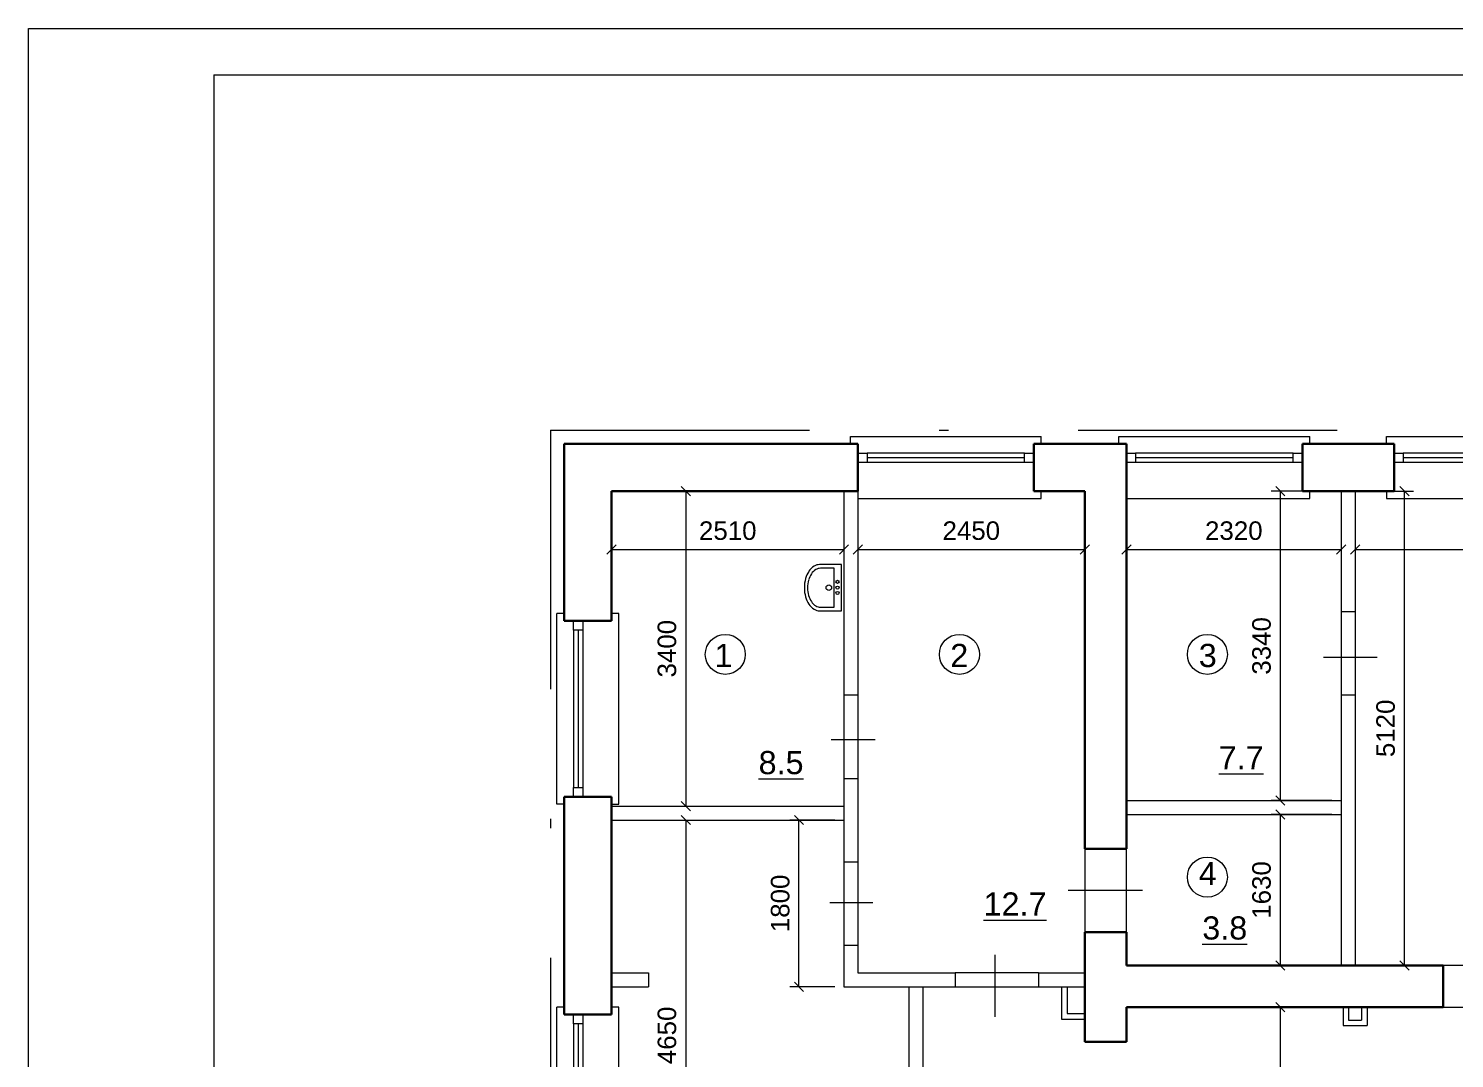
# Model space of a CAD drawing. Header units: metres. Extents: x 14591 to 15202, y 5442 to 5571.
# Drawn here: x 14679.55 to 14694.95, y 5496.68 to 5507.8 of the extents above; entities that cross this region are included whole.
import ezdxf
from ezdxf.enums import TextEntityAlignment as Align

# ---------------------------------------------------------------- set-up
doc = ezdxf.new("R2010")
doc.units = ezdxf.units.M
doc.header["$MEASUREMENT"] = 0
doc.linetypes.add('DGN Style 4', pattern=[5.601258, 2.79888, -1.39944, 0.003499, -1.39944])
doc.layers.get('Defpoints').update_dxf_attribs({"lineweight": 0})
for name, color, linetype, lineweight in [('Level 44', 7, 'Continuous', 0), ('Level 50', 7, 'Continuous', 0), ('Level 63', 7, 'Continuous', 0), ('Стены', 7, 'Continuous', 13)]:
    doc.layers.add(name, color=color, linetype=linetype, lineweight=lineweight)
doc.styles.add('Style-Arial', font='arial.ttf')
doc.styles.add('Style-txt', font='txt.shx')
doc.dimstyles.new('100', dxfattribs={"dimtxt": 0.25, "dimasz": 0.1875, "dimexe": 0.125, "dimexo": 0.125, "dimgap": 0.0625, "dimtad": 1, "dimdec": 0, "dimlfac": 1000, "dimzin": 11, "dimdsep": 46, "dimtxsty": 'Style-txt', "dimblk": 'OBLIQUE', "dimcen": 0.09, "dimadec": 0, "dimazin": 3, "dimtfac": 1, "dimtdec": 0, "dimtmove": 0, "dimatfit": 3, "dimldrblk": 'TerminatorOpen', "dimfxl": 1, "dimfrac": 2, "dimtzin": 11, "dimlwd": 0, "dimlwe": 0, "dimarcsym": 0})

# ---------------------------------------------------------------- blocks, each defined once
blk = doc.blocks.new('*U50')
at = {"layer": 'Стены', "color": 7, "linetype": 'Continuous', "lineweight": 0}
for p, q in [((-1.03, 0.335), (1.03, 0.335)), ((-1.03, 0.255), (-1.03, 0.335)), ((1.03, 0.255), (1.03, 0.335)), ((0.85, 0.155), (-0.85, 0.155)), ((0.85, 0.105), (-0.85, 0.105)), ((0.85, 0.055), (-0.85, 0.055)), ((1.03, -0.335), (1.03, -0.255)), ((-0.95, -0.335), (1.03, -0.335))]:
    blk.add_line(p, q, dxfattribs=at)
at = {"layer": 'Стены', "color": 7, "linetype": 'Continuous', "lineweight": 30}
for p, q in [((-0.95, -0.255), (-0.95, 0.255)), ((0.95, -0.255), (0.95, 0.255))]:
    blk.add_line(p, q, dxfattribs=at)
at = {"layer": 'Стены', "color": 7, "linetype": 'Continuous', "lineweight": 13, "flags": 128}
for points in [[(-0.95, 0.155), (-0.85, 0.155), (-0.85, 0.055), (-0.95, 0.055), (-0.95, 0.155)], [(0.85, 0.155), (0.95, 0.155), (0.95, 0.055), (0.85, 0.055), (0.85, 0.155)]]:
    blk.add_lwpolyline(points, close=True, dxfattribs=at)
blk = doc.blocks.new('_Oblique')
at = {"color": 0, "linetype": 'ByBlock', "lineweight": -2}
blk.add_line((0.5, 0.5), (-0.5, -0.5), dxfattribs=at)
blk = doc.blocks.new('*D51')
at = {"color": 7, "linetype": 'Continuous', "lineweight": 0, "transparency": 16777216}
for p, q in [((14685.946, 5502.803), (14686.747, 5502.803)), ((14685.946, 5499.403), (14686.747, 5499.403))]:
    blk.add_line(p, q, dxfattribs=at)
at = {"color": 0, "linetype": 'Continuous', "lineweight": 0, "transparency": 16777216}
blk.add_line((14686.647, 5502.803), (14686.647, 5499.403), dxfattribs=at)
at = {"layer": 'Defpoints', "color": 0, "linetype": 'Continuous', "lineweight": 40, "transparency": 16777216}
for p in [(14685.846, 5502.803), (14685.846, 5499.403), (14686.647, 5499.403)]:
    blk.add_point(p, dxfattribs=at)
at = {"color": 0, "linetype": 'Continuous', "lineweight": 0, "transparency": 16777216, "xscale": 0.1, "yscale": 0.1, "zscale": 0.1}
for p, rotation in [((14686.647, 5502.803), 90), ((14686.647, 5499.403), 270)]:
    blk.add_blockref('_Oblique', p, dxfattribs=dict(at, rotation=rotation))
at = {"color": 0, "linetype": 'Continuous', "lineweight": 0, "transparency": 16777216, "insert": (14686.445, 5501.103), "char_height": 0.2, "attachment_point": 5, "rotation": 90, "style": 'Style-Arial'}
blk.add_mtext('3400', dxfattribs=at)
blk = doc.blocks.new('TerminatorOpen')
at = {"color": 0, "linetype": 'ByBlock', "lineweight": -2}
for q in [(-1, 0.5), (-1, 0), (-1, -0.5)]:
    blk.add_line((0, 0), q, dxfattribs=at)
blk = doc.blocks.new('*D52')
at = {"color": 7, "linetype": 'Continuous', "lineweight": 0, "transparency": 16777216}
for p, q in [((14685.846, 5502.703), (14685.846, 5502.074)), ((14688.356, 5502.703), (14688.356, 5502.074))]:
    blk.add_line(p, q, dxfattribs=at)
at = {"color": 0, "linetype": 'Continuous', "lineweight": 0, "transparency": 16777216}
blk.add_line((14685.846, 5502.174), (14688.356, 5502.174), dxfattribs=at)
at = {"layer": 'Defpoints', "color": 0, "linetype": 'Continuous', "lineweight": 40, "transparency": 16777216}
for p in [(14685.846, 5502.803), (14688.356, 5502.803), (14688.356, 5502.174)]:
    blk.add_point(p, dxfattribs=at)
at = {"color": 0, "linetype": 'Continuous', "lineweight": 0, "transparency": 16777216, "xscale": 0.1, "yscale": 0.1, "zscale": 0.1, "rotation": 180}
blk.add_blockref('_Oblique', (14685.846, 5502.174), dxfattribs=at)
at = {"color": 0, "linetype": 'Continuous', "lineweight": 0, "transparency": 16777216, "xscale": 0.1, "yscale": 0.1, "zscale": 0.1}
blk.add_blockref('_Oblique', (14688.356, 5502.174), dxfattribs=at)
at = {"color": 0, "linetype": 'Continuous', "lineweight": 0, "transparency": 16777216, "insert": (14687.101, 5502.376), "char_height": 0.2, "attachment_point": 5, "style": 'Style-Arial'}
blk.add_mtext('2510', dxfattribs=at)
blk = doc.blocks.new('*D53')
at = {"color": 7, "linetype": 'Continuous', "lineweight": 0, "transparency": 16777216}
for p, q in [((14688.506, 5502.703), (14688.506, 5502.074)), ((14690.956, 5502.703), (14690.956, 5502.074))]:
    blk.add_line(p, q, dxfattribs=at)
at = {"color": 0, "linetype": 'Continuous', "lineweight": 0, "transparency": 16777216}
blk.add_line((14688.506, 5502.174), (14690.956, 5502.174), dxfattribs=at)
at = {"layer": 'Defpoints', "color": 0, "linetype": 'Continuous', "lineweight": 40, "transparency": 16777216}
for p in [(14688.506, 5502.803), (14690.956, 5502.803), (14690.956, 5502.174)]:
    blk.add_point(p, dxfattribs=at)
at = {"color": 0, "linetype": 'Continuous', "lineweight": 0, "transparency": 16777216, "xscale": 0.1, "yscale": 0.1, "zscale": 0.1, "rotation": 180}
blk.add_blockref('_Oblique', (14688.506, 5502.174), dxfattribs=at)
at = {"color": 0, "linetype": 'Continuous', "lineweight": 0, "transparency": 16777216, "xscale": 0.1, "yscale": 0.1, "zscale": 0.1}
blk.add_blockref('_Oblique', (14690.956, 5502.174), dxfattribs=at)
at = {"color": 0, "linetype": 'Continuous', "lineweight": 0, "transparency": 16777216, "insert": (14689.731, 5502.376), "char_height": 0.2, "attachment_point": 5, "style": 'Style-Arial'}
blk.add_mtext('2450', dxfattribs=at)
blk = doc.blocks.new('*U54')
at = {"layer": 'Стены', "color": 7, "linetype": 'Continuous', "lineweight": 0}
for p, q in [((-0.335, -1.03), (-0.335, 1.03)), ((-0.255, 1.03), (-0.335, 1.03)), ((0.335, 1.03), (0.255, 1.03)), ((0.335, -1.03), (0.335, 1.03)), ((-0.155, 0.85), (-0.155, -0.85)), ((-0.105, 0.85), (-0.105, -0.85)), ((-0.055, 0.85), (-0.055, -0.85)), ((-0.255, -1.03), (-0.335, -1.03)), ((0.255, -1.03), (0.335, -1.03))]:
    blk.add_line(p, q, dxfattribs=at)
at = {"layer": 'Стены', "color": 7, "linetype": 'Continuous', "lineweight": 30}
for p, q in [((0.255, 0.95), (-0.255, 0.95)), ((0.255, -0.95), (-0.255, -0.95))]:
    blk.add_line(p, q, dxfattribs=at)
at = {"layer": 'Стены', "color": 7, "linetype": 'Continuous', "lineweight": 13, "flags": 128}
for points in [[(-0.155, 0.85), (-0.155, 0.95), (-0.055, 0.95), (-0.055, 0.85), (-0.155, 0.85)], [(-0.155, -0.95), (-0.155, -0.85), (-0.055, -0.85), (-0.055, -0.95), (-0.155, -0.95)]]:
    blk.add_lwpolyline(points, close=True, dxfattribs=at)
blk = doc.blocks.new('*D55')
at = {"color": 7, "linetype": 'Continuous', "lineweight": 0, "transparency": 16777216}
for p, q in [((14685.946, 5499.253), (14686.747, 5499.253)), ((14685.946, 5494.603), (14686.747, 5494.603))]:
    blk.add_line(p, q, dxfattribs=at)
at = {"color": 0, "linetype": 'Continuous', "lineweight": 0, "transparency": 16777216}
blk.add_line((14686.647, 5499.253), (14686.647, 5494.603), dxfattribs=at)
at = {"layer": 'Defpoints', "color": 0, "linetype": 'Continuous', "lineweight": 40, "transparency": 16777216}
for p in [(14685.846, 5499.253), (14685.846, 5494.603), (14686.647, 5494.603)]:
    blk.add_point(p, dxfattribs=at)
at = {"color": 0, "linetype": 'Continuous', "lineweight": 0, "transparency": 16777216, "xscale": 0.1, "yscale": 0.1, "zscale": 0.1}
for p, rotation in [((14686.647, 5499.253), 90), ((14686.647, 5494.603), 270)]:
    blk.add_blockref('_Oblique', p, dxfattribs=dict(at, rotation=rotation))
at = {"color": 0, "linetype": 'Continuous', "lineweight": 0, "transparency": 16777216, "insert": (14686.445, 5496.928), "char_height": 0.2, "attachment_point": 5, "rotation": 90, "style": 'Style-Arial'}
blk.add_mtext('4650', dxfattribs=at)
blk = doc.blocks.new('*D56')
at = {"color": 7, "linetype": 'Continuous', "lineweight": 0, "transparency": 16777216}
for p, q in [((14688.256, 5499.253), (14687.77, 5499.253)), ((14688.256, 5497.453), (14687.77, 5497.453))]:
    blk.add_line(p, q, dxfattribs=at)
at = {"color": 0, "linetype": 'Continuous', "lineweight": 0, "transparency": 16777216}
blk.add_line((14687.87, 5497.453), (14687.87, 5499.253), dxfattribs=at)
at = {"layer": 'Defpoints', "color": 0, "linetype": 'Continuous', "lineweight": 40, "transparency": 16777216}
for p in [(14687.87, 5499.253), (14688.356, 5499.253), (14688.356, 5497.453)]:
    blk.add_point(p, dxfattribs=at)
at = {"color": 0, "linetype": 'Continuous', "lineweight": 0, "transparency": 16777216, "xscale": 0.1, "yscale": 0.1, "zscale": 0.1}
for p, rotation in [((14687.87, 5499.253), 90), ((14687.87, 5497.453), 270)]:
    blk.add_blockref('_Oblique', p, dxfattribs=dict(at, rotation=rotation))
at = {"color": 0, "linetype": 'Continuous', "lineweight": 0, "transparency": 16777216, "insert": (14687.668, 5498.353), "char_height": 0.2, "attachment_point": 5, "rotation": 90, "style": 'Style-Arial'}
blk.add_mtext('1800', dxfattribs=at)
blk = doc.blocks.new('*D72')
at = {"color": 7, "linetype": 'Continuous', "lineweight": 0, "transparency": 16777216}
for p, q in [((14693.626, 5502.803), (14692.968, 5502.803)), ((14693.626, 5499.463), (14692.968, 5499.463))]:
    blk.add_line(p, q, dxfattribs=at)
at = {"color": 0, "linetype": 'Continuous', "lineweight": 0, "transparency": 16777216}
blk.add_line((14693.068, 5502.803), (14693.068, 5499.463), dxfattribs=at)
at = {"layer": 'Defpoints', "color": 0, "linetype": 'Continuous', "lineweight": 40, "transparency": 16777216}
for p in [(14693.726, 5502.803), (14693.068, 5499.463), (14693.726, 5499.463)]:
    blk.add_point(p, dxfattribs=at)
at = {"color": 0, "linetype": 'Continuous', "lineweight": 0, "transparency": 16777216, "xscale": 0.1, "yscale": 0.1, "zscale": 0.1}
for p, rotation in [((14693.068, 5502.803), 90), ((14693.068, 5499.463), 270)]:
    blk.add_blockref('_Oblique', p, dxfattribs=dict(at, rotation=rotation))
at = {"color": 0, "linetype": 'Continuous', "lineweight": 0, "transparency": 16777216, "insert": (14692.866, 5501.133), "char_height": 0.2, "attachment_point": 5, "rotation": 90, "style": 'Style-Arial'}
blk.add_mtext('3340', dxfattribs=at)
blk = doc.blocks.new('*D73')
at = {"color": 7, "linetype": 'Continuous', "lineweight": 0, "transparency": 16777216}
for p, q in [((14693.626, 5499.313), (14692.968, 5499.313)), ((14693.626, 5497.683), (14692.968, 5497.683))]:
    blk.add_line(p, q, dxfattribs=at)
at = {"color": 0, "linetype": 'Continuous', "lineweight": 0, "transparency": 16777216}
blk.add_line((14693.068, 5499.313), (14693.068, 5497.683), dxfattribs=at)
at = {"layer": 'Defpoints', "color": 0, "linetype": 'Continuous', "lineweight": 40, "transparency": 16777216}
for p in [(14693.726, 5499.313), (14693.068, 5497.683), (14693.726, 5497.683)]:
    blk.add_point(p, dxfattribs=at)
at = {"color": 0, "linetype": 'Continuous', "lineweight": 0, "transparency": 16777216, "xscale": 0.1, "yscale": 0.1, "zscale": 0.1}
for p, rotation in [((14693.068, 5499.313), 90), ((14693.068, 5497.683), 270)]:
    blk.add_blockref('_Oblique', p, dxfattribs=dict(at, rotation=rotation))
at = {"color": 0, "linetype": 'Continuous', "lineweight": 0, "transparency": 16777216, "insert": (14692.866, 5498.498), "char_height": 0.2, "attachment_point": 5, "rotation": 90, "style": 'Style-Arial'}
blk.add_mtext('1630', dxfattribs=at)
blk = doc.blocks.new('*D74')
at = {"color": 7, "linetype": 'Continuous', "lineweight": 0, "transparency": 16777216}
for p, q in [((14693.726, 5502.703), (14693.726, 5502.074)), ((14691.406, 5502.623), (14691.406, 5502.074))]:
    blk.add_line(p, q, dxfattribs=at)
at = {"color": 0, "linetype": 'Continuous', "lineweight": 0, "transparency": 16777216}
blk.add_line((14691.406, 5502.174), (14693.726, 5502.174), dxfattribs=at)
at = {"layer": 'Defpoints', "color": 0, "linetype": 'Continuous', "lineweight": 40, "transparency": 16777216}
for p in [(14691.406, 5502.723), (14693.726, 5502.803), (14693.726, 5502.174)]:
    blk.add_point(p, dxfattribs=at)
at = {"color": 0, "linetype": 'Continuous', "lineweight": 0, "transparency": 16777216, "xscale": 0.1, "yscale": 0.1, "zscale": 0.1, "rotation": 180}
blk.add_blockref('_Oblique', (14691.406, 5502.174), dxfattribs=at)
at = {"color": 0, "linetype": 'Continuous', "lineweight": 0, "transparency": 16777216, "xscale": 0.1, "yscale": 0.1, "zscale": 0.1}
blk.add_blockref('_Oblique', (14693.726, 5502.174), dxfattribs=at)
at = {"color": 0, "linetype": 'Continuous', "lineweight": 0, "transparency": 16777216, "insert": (14692.566, 5502.376), "char_height": 0.2, "attachment_point": 5, "style": 'Style-Arial'}
blk.add_mtext('2320', dxfattribs=at)
blk = doc.blocks.new('ум6')
at = {"layer": 'Стены', "color": 7, "linetype": 'Continuous', "lineweight": 0}
for p, q in [((-0.325, 0), (-0.325, -0.306)), ((0.325, 0), (-0.325, 0)), ((0.325, -0.306), (0.325, 0)), ((-0.274, -0.103), (-0.274, -0.294)), ((0.275, -0.103), (-0.274, -0.103)), ((0.275, -0.294), (0.275, -0.103))]:
    blk.add_line(p, q, dxfattribs=at)
for centre, radius in [((-0.082, -0.054), 0.0217), ((-0.001, -0.176), 0.0383), ((-0.001, -0.054), 0.0217), ((0.074, -0.054), 0.0217)]:
    blk.add_circle(centre, radius, dxfattribs=at)
for centre, radius, start, end in [((-0.18, -0.306), 0.145, 180, 212.1154), ((-0.094, -0.251), 0.247, 212.1154, 236.5784), ((-0.151, -0.294), 0.122, 180, 212.1154), ((-0.079, -0.248), 0.208, 212.1154, 236.5784), ((0.08, -0.248), 0.208, 303.4216, 327.8846), ((0.094, -0.251), 0.247, 303.4216, 327.8846), ((0.153, -0.294), 0.122, 327.8846, 0), ((0.18, -0.306), 0.145, 327.8846, 0), ((-0.037, -0.165), 0.35, 236.5784, 254.7118), ((-0.031, -0.175), 0.295, 236.5784, 254.7118), ((0, -0.029), 0.491, 254.7118, 270), ((0.001, -0.061), 0.414, 254.7118, 270), ((0, -0.029), 0.491, 270, 285.2882), ((0.001, -0.061), 0.414, 270, 285.2882), ((0.032, -0.175), 0.295, 285.2882, 303.4216), ((0.037, -0.165), 0.35, 285.2882, 303.4216)]:
    blk.add_arc(centre, radius, start, end, dxfattribs=at)
blk = doc.blocks.new('*D77')
at = {"color": 7, "linetype": 'Continuous', "lineweight": 0, "transparency": 16777216}
for p, q in [((14693.016, 5497.233), (14692.968, 5497.233)), ((14693.171, 5495.083), (14692.968, 5495.083))]:
    blk.add_line(p, q, dxfattribs=at)
at = {"color": 0, "linetype": 'Continuous', "lineweight": 0, "transparency": 16777216}
blk.add_line((14693.068, 5497.233), (14693.068, 5495.083), dxfattribs=at)
at = {"layer": 'Defpoints', "color": 0, "linetype": 'Continuous', "lineweight": 40, "transparency": 16777216}
for p in [(14693.116, 5497.233), (14693.068, 5495.083), (14693.271, 5495.083)]:
    blk.add_point(p, dxfattribs=at)
at = {"color": 0, "linetype": 'Continuous', "lineweight": 0, "transparency": 16777216, "xscale": 0.1, "yscale": 0.1, "zscale": 0.1}
for p, rotation in [((14693.068, 5497.233), 90), ((14693.068, 5495.083), 270)]:
    blk.add_blockref('_Oblique', p, dxfattribs=dict(at, rotation=rotation))
at = {"color": 0, "linetype": 'Continuous', "lineweight": 0, "transparency": 16777216, "insert": (14692.866, 5496.158), "char_height": 0.2, "attachment_point": 5, "rotation": 90, "style": 'Style-Arial'}
blk.add_mtext('2150', dxfattribs=at)
blk = doc.blocks.new('*D78')
at = {"color": 7, "linetype": 'Continuous', "lineweight": 0, "transparency": 16777216}
for p, q in [((14693.976, 5502.803), (14694.508, 5502.803)), ((14693.976, 5497.683), (14694.508, 5497.683))]:
    blk.add_line(p, q, dxfattribs=at)
at = {"color": 0, "linetype": 'Continuous', "lineweight": 0, "transparency": 16777216}
blk.add_line((14694.408, 5497.683), (14694.408, 5502.803), dxfattribs=at)
at = {"layer": 'Defpoints', "color": 0, "linetype": 'Continuous', "lineweight": 40, "transparency": 16777216}
for p in [(14693.876, 5502.803), (14694.408, 5502.803), (14693.876, 5497.683)]:
    blk.add_point(p, dxfattribs=at)
at = {"color": 0, "linetype": 'Continuous', "lineweight": 0, "transparency": 16777216, "xscale": 0.1, "yscale": 0.1, "zscale": 0.1}
for p, rotation in [((14694.408, 5502.803), 90), ((14694.408, 5497.683), 270)]:
    blk.add_blockref('_Oblique', p, dxfattribs=dict(at, rotation=rotation))
at = {"color": 0, "linetype": 'Continuous', "lineweight": 0, "transparency": 16777216, "insert": (14694.206, 5500.243), "char_height": 0.2, "attachment_point": 5, "rotation": 90, "style": 'Style-Arial'}
blk.add_mtext('5120', dxfattribs=at)
blk = doc.blocks.new('*D79')
at = {"color": 7, "linetype": 'Continuous', "lineweight": 0, "transparency": 16777216}
for p, q in [((14693.876, 5502.703), (14693.876, 5502.074)), ((14696.926, 5502.703), (14696.926, 5502.074))]:
    blk.add_line(p, q, dxfattribs=at)
at = {"color": 0, "linetype": 'Continuous', "lineweight": 0, "transparency": 16777216}
blk.add_line((14693.876, 5502.174), (14696.926, 5502.174), dxfattribs=at)
at = {"layer": 'Defpoints', "color": 0, "linetype": 'Continuous', "lineweight": 40, "transparency": 16777216}
for p in [(14693.876, 5502.803), (14696.926, 5502.803), (14696.926, 5502.174)]:
    blk.add_point(p, dxfattribs=at)
at = {"color": 0, "linetype": 'Continuous', "lineweight": 0, "transparency": 16777216, "xscale": 0.1, "yscale": 0.1, "zscale": 0.1, "rotation": 180}
blk.add_blockref('_Oblique', (14693.876, 5502.174), dxfattribs=at)
at = {"color": 0, "linetype": 'Continuous', "lineweight": 0, "transparency": 16777216, "xscale": 0.1, "yscale": 0.1, "zscale": 0.1}
blk.add_blockref('_Oblique', (14696.926, 5502.174), dxfattribs=at)
at = {"color": 0, "linetype": 'Continuous', "lineweight": 0, "transparency": 16777216, "insert": (14695.401, 5502.376), "char_height": 0.2, "attachment_point": 5, "style": 'Style-Arial'}
blk.add_mtext('3050', dxfattribs=at)
blk = doc.blocks.new('*U150')
at = {"layer": 'Level 50', "color": 7, "linetype": 'Continuous', "lineweight": 0}
for p, q in [((-20.487, 14.5), (20.513, 14.5)), ((-20.487, -14.5), (-20.487, 14.5))]:
    blk.add_line(p, q, dxfattribs=at)
at = {"layer": 'Level 50', "color": 7, "linetype": 'Continuous', "lineweight": 13}
for q in [(20.013, 14), (-18.487, -14)]:
    blk.add_line((-18.487, 14), q, dxfattribs=at)
blk = doc.blocks.new('формат_А3')
at = {"layer": 'Level 50', "color": 7, "linetype": 'Continuous', "lineweight": 13}
blk.add_blockref('*U150', (20.487, -14.5), dxfattribs=at)

msp = doc.modelspace()

# ---------------------------------------------------------------- linework, layer by layer
at = {"color": 7, "linetype": 'Continuous', "lineweight": 0}
for p, q in [((14693.72590409, 5501.50303145), (14693.72590409, 5500.60303145)), ((14693.87590409, 5501.50303145), (14693.87590409, 5500.60303145)), ((14693.53590095, 5501.01040989), (14694.11433198, 5501.01040989)), ((14688.35590409, 5500.60303145), (14688.35590409, 5499.70303145)), ((14688.50590409, 5500.60303145), (14688.50590409, 5499.70303145)), ((14688.21691776, 5500.12388209), (14688.69288387, 5500.12388209)), ((14690.95590409, 5498.94303145), (14690.95590409, 5498.04303145)), ((14691.40590409, 5498.04303145), (14691.40590409, 5498.94303145)), ((14688.35590409, 5498.80303145), (14688.35590409, 5497.90303145)), ((14688.50590409, 5498.80303145), (14688.50590409, 5497.90303145)), ((14690.77650949, 5498.49721916), (14691.57860052, 5498.49721916)), ((14688.20369648, 5498.36378011), (14688.66644131, 5498.36378011)), ((14689.98416228, 5497.79913586), (14689.98416228, 5497.12862082)), ((14695.82590409, 5497.68303145), (14694.82590409, 5497.68303145)), ((14690.45590409, 5497.60303145), (14689.55590409, 5497.60303145)), ((14689.55590409, 5497.45303145), (14690.45590409, 5497.45303145)), ((14694.82590409, 5497.23303145), (14695.82590409, 5497.23303145))]:
    msp.add_line(p, q, dxfattribs=at)
for centre in [(14687.07462023, 5501.04145468), (14689.602716, 5501.04145468), (14692.28030078, 5501.04145468), (14692.28030078, 5498.63702982)]:
    msp.add_circle(centre, 0.21615287, dxfattribs=at)
at = {"layer": 'Level 63', "color": 1, "linetype": 'DGN Style 4', "lineweight": 13}
for q in [(14702.62590409, 5503.46303145), (14685.18590409, 5488.82303145)]:
    msp.add_line((14685.18590409, 5503.46303145), q, dxfattribs=at)
at = {"layer": 'Стены', "color": 7, "linetype": 'Continuous', "lineweight": 30}
for p, q in [((14685.33590409, 5503.31303145), (14685.33590409, 5501.40303145)), ((14685.33590409, 5503.31303145), (14688.50590409, 5503.31303145)), ((14690.40590409, 5503.31303145), (14691.40590409, 5503.31303145)), ((14693.30590409, 5503.31303145), (14694.29590409, 5503.31303145)), ((14685.84590409, 5502.80303145), (14688.50590409, 5502.80303145)), ((14685.84590409, 5502.80303145), (14685.84590409, 5501.40303145)), ((14690.40590409, 5502.80303145), (14690.95590409, 5502.80303145)), ((14690.95590409, 5502.80303145), (14690.95590409, 5498.94303145)), ((14691.40590409, 5502.80303145), (14691.40590409, 5498.94303145)), ((14693.30590409, 5502.80303145), (14694.29590409, 5502.80303145)), ((14685.33590409, 5499.50303145), (14685.33590409, 5497.15303145)), ((14685.84590409, 5499.50303145), (14685.84590409, 5497.15303145)), ((14690.95590409, 5498.94303145), (14691.40590409, 5498.94303145)), ((14690.95590409, 5498.04303145), (14691.40590409, 5498.04303145)), ((14690.95590409, 5498.04303145), (14690.95590409, 5496.85803145)), ((14691.40590409, 5498.04303145), (14691.40590409, 5497.68303145)), ((14691.40590409, 5497.68303145), (14694.82590409, 5497.68303145)), ((14694.82590409, 5497.68303145), (14694.82590409, 5497.23303145)), ((14691.40590409, 5497.23303145), (14691.40590409, 5496.85803145)), ((14691.40590409, 5497.23303145), (14694.82590409, 5497.23303145)), ((14691.40590409, 5496.85803145), (14690.95590409, 5496.85803145))]:
    msp.add_line(p, q, dxfattribs=at)
at = {"layer": 'Стены', "color": 7, "linetype": 'Continuous', "lineweight": 13}
for p, q in [((14688.35590409, 5502.80303145), (14688.35590409, 5500.60303145)), ((14688.50590409, 5502.80303145), (14688.50590409, 5500.60303145)), ((14693.72590409, 5502.80303145), (14693.72590409, 5501.50303145)), ((14693.87590409, 5502.80303145), (14693.87590409, 5501.50303145)), ((14693.72590409, 5501.50303145), (14693.87590409, 5501.50303145)), ((14688.35590409, 5500.60303145), (14688.50590409, 5500.60303145)), ((14693.72590409, 5500.60303145), (14693.87590409, 5500.60303145)), ((14693.72590409, 5500.60303145), (14693.72590409, 5497.68303145)), ((14693.87590409, 5500.60303145), (14693.87590409, 5497.68303145)), ((14688.35590409, 5499.70303145), (14688.50590409, 5499.70303145)), ((14688.35590409, 5499.70303145), (14688.35590409, 5498.80303145)), ((14688.50590409, 5499.70303145), (14688.50590409, 5498.80303145)), ((14685.84590409, 5499.40303145), (14688.35590409, 5499.40303145)), ((14691.40590409, 5499.46303145), (14693.72590409, 5499.46303145)), ((14685.84590409, 5499.25303145), (14688.35590409, 5499.25303145)), ((14691.40590409, 5499.31303145), (14693.72590409, 5499.31303145)), ((14688.35590409, 5498.80303145), (14688.50590409, 5498.80303145)), ((14688.35590409, 5497.90303145), (14688.50590409, 5497.90303145)), ((14688.35590409, 5497.90303145), (14688.35590409, 5497.45303145)), ((14688.50590409, 5497.90303145), (14688.50590409, 5497.60303145)), ((14685.84590409, 5497.60303145), (14686.24590409, 5497.60303145)), ((14686.24590409, 5497.60303145), (14686.24590409, 5497.45303145)), ((14688.50590409, 5497.60303145), (14689.55590409, 5497.60303145)), ((14689.55590409, 5497.60303145), (14689.55590409, 5497.45303145)), ((14690.45590409, 5497.60303145), (14690.45590409, 5497.45303145)), ((14690.45590409, 5497.60303145), (14690.95590409, 5497.60303145)), ((14685.84590409, 5497.45303145), (14686.24590409, 5497.45303145)), ((14688.35590409, 5497.45303145), (14689.55590409, 5497.45303145)), ((14689.05590409, 5497.45303145), (14689.05590409, 5494.60303145)), ((14689.20590409, 5497.45303145), (14689.20590409, 5494.60303145)), ((14690.45590409, 5497.45303145), (14690.95590409, 5497.45303145)), ((14690.70590409, 5497.45303145), (14690.70590409, 5497.10303145)), ((14693.74590409, 5497.23303145), (14693.74590409, 5497.03303145)), ((14694.00590409, 5497.23303145), (14694.00590409, 5497.03303145)), ((14690.70590409, 5497.10303145), (14690.95590409, 5497.10303145)), ((14693.74590409, 5497.03303145), (14694.00590409, 5497.03303145))]:
    msp.add_line(p, q, dxfattribs=at)
at = {"layer": 'Стены', "color": 7, "linetype": 'Continuous', "lineweight": 0}
for p, q in [((14690.76590409, 5497.45303145), (14690.76590409, 5497.16303145)), ((14690.76590409, 5497.16303145), (14690.95590409, 5497.16303145)), ((14693.80590409, 5497.23303145), (14693.80590409, 5497.09303145)), ((14693.94590409, 5497.23303145), (14693.94590409, 5497.09303145)), ((14693.80590409, 5497.09303145), (14693.94590409, 5497.09303145))]:
    msp.add_line(p, q, dxfattribs=at)

# ---------------------------------------------------------------- block references
at = {"layer": 'Level 50', "color": 7, "linetype": 'Continuous', "lineweight": 13}
msp.add_blockref('формат_А3', (14679.54988024, 5507.79848889), dxfattribs=at)
at = {"layer": 'Стены', "color": 7, "linetype": 'Continuous', "lineweight": 30}
for name, p in [('*U50', (14689.45592351, 5503.05808091)), ('*U50', (14692.35592351, 5503.05808091)), ('*U54', (14685.59092351, 5500.45308091)), ('*U54', (14685.59092351, 5496.20308091))]:
    msp.add_blockref(name, p, dxfattribs=at)
at = {"layer": 'Стены', "color": 7, "linetype": 'Continuous', "lineweight": 30, "rotation": 270}
msp.add_blockref('*U54', (14695.24595355, 5503.05801203), dxfattribs=at)
at = {"layer": 'Стены', "color": 7, "linetype": 'Continuous', "lineweight": 0, "xscale": 0.7689468503965201, "yscale": 0.7689468503965201, "zscale": 0.7689468503965201, "rotation": 270}
msp.add_blockref('ум6', (14688.32786846, 5501.76119189), dxfattribs=at)

# ---------------------------------------------------------------- texts
at = {"color": 7, "linetype": 'Continuous', "lineweight": 0, "style": 'Style-Arial'}
for s, p in [('1', (14686.95755681, 5501.15490737)), ('2', (14689.50381011, 5501.15490737)), ('3', (14692.18773009, 5501.15490737)), ('4', (14692.18773009, 5498.80038498))]:
    msp.add_text(s, height=0.25, dxfattribs=at).set_placement(p, align=Align.TOP_LEFT)
at = {"layer": 'Level 44', "color": 7, "linetype": 'Continuous', "lineweight": 13, "style": 'Style-Arial'}
for s, p in [('%%u8.5%%U', (14687.43404858, 5499.99796225)), ('%%u7.7%%U', (14692.40277113, 5500.05007053)), ('%%u12.7%%U', (14689.86345891, 5498.47138257)), ('%%u3.8%%U', (14692.22538562, 5498.21277109))]:
    msp.add_text(s, height=0.25, dxfattribs=at).set_placement(p, align=Align.TOP_LEFT)

# ---------------------------------------------------------------- dimensions: what is measured, and where the dimension line sits
at = {"color": 7, "linetype": 'Continuous', "lineweight": 0}
for base, p1, p2, picture, middle in [((14688.35590409, 5502.17368934), (14685.84590409, 5502.80303145), (14688.35590409, 5502.80303145), '*D52', (14687.10090409, 5502.37580393)), ((14690.95590409, 5502.17368934), (14688.50590409, 5502.80303145), (14690.95590409, 5502.80303145), '*D53', (14689.73090409, 5502.37580393)), ((14693.72590409, 5502.17368934), (14691.40590409, 5502.72303145), (14693.72590409, 5502.80303145), '*D74', (14692.56590409, 5502.37587215)), ((14696.92590409, 5502.17368934), (14693.87590409, 5502.80303145), (14696.92590409, 5502.80303145), '*D79', (14695.40090409, 5502.37587215))]:
    dim = msp.add_linear_dim(base=base, p1=p1, p2=p2, dimstyle='100', override={"dimtxt": 0.2, "dimasz": 0.1, "dimexe": 0.1, "dimexo": 0.1, "dimgap": 0.1, "dimdec": 4, "dimtxsty": 'Style-Arial', "dimclre": 7, "dimtdec": 4, "dimtofl": 0, "dimfrac": 0}, dxfattribs=at)
    dim.commit()
    dim.dimension.update_dxf_attribs({"geometry": picture, "text_midpoint": middle})
for base, p1, p2, angle, picture, middle in [((14686.64721034, 5499.40303145), (14685.84590409, 5502.80303145), (14685.84590409, 5499.40303145), 270, '*D51', (14686.44502753, 5501.10303145)), ((14693.06846019, 5499.46303145), (14693.72590409, 5502.80303145), (14693.72590409, 5499.46303145), 270, '*D72', (14692.86627738, 5501.13303145)), ((14694.40845244, 5502.80303145), (14693.87590409, 5497.68303145), (14693.87590409, 5502.80303145), 90, '*D78', (14694.20633785, 5500.24303145)), ((14693.06846019, 5497.68303145), (14693.72590409, 5499.31303145), (14693.72590409, 5497.68303145), 270, '*D73', (14692.86627738, 5498.49803145)), ((14686.64721034, 5494.60303145), (14685.84590409, 5499.25303145), (14685.84590409, 5494.60303145), 270, '*D55', (14686.44509574, 5496.92803145)), ((14687.86981778, 5499.25303145), (14688.35590409, 5497.45303145), (14688.35590409, 5499.25303145), 90, '*D56', (14687.66770318, 5498.35303145)), ((14693.06846019, 5495.08303145), (14693.11590409, 5497.23303145), (14693.27090409, 5495.08303145), 270, '*D77', (14692.86634559, 5496.15803145))]:
    dim = msp.add_linear_dim(base=base, p1=p1, p2=p2, angle=angle, dimstyle='100', override={"dimtxt": 0.2, "dimasz": 0.1, "dimexe": 0.1, "dimexo": 0.1, "dimgap": 0.1, "dimdec": 4, "dimtxsty": 'Style-Arial', "dimclre": 7, "dimtdec": 4, "dimtofl": 0, "dimfrac": 0}, dxfattribs=at)
    dim.commit()
    dim.dimension.update_dxf_attribs({"geometry": picture, "text_midpoint": middle})

doc.saveas('drawing.dxf')
